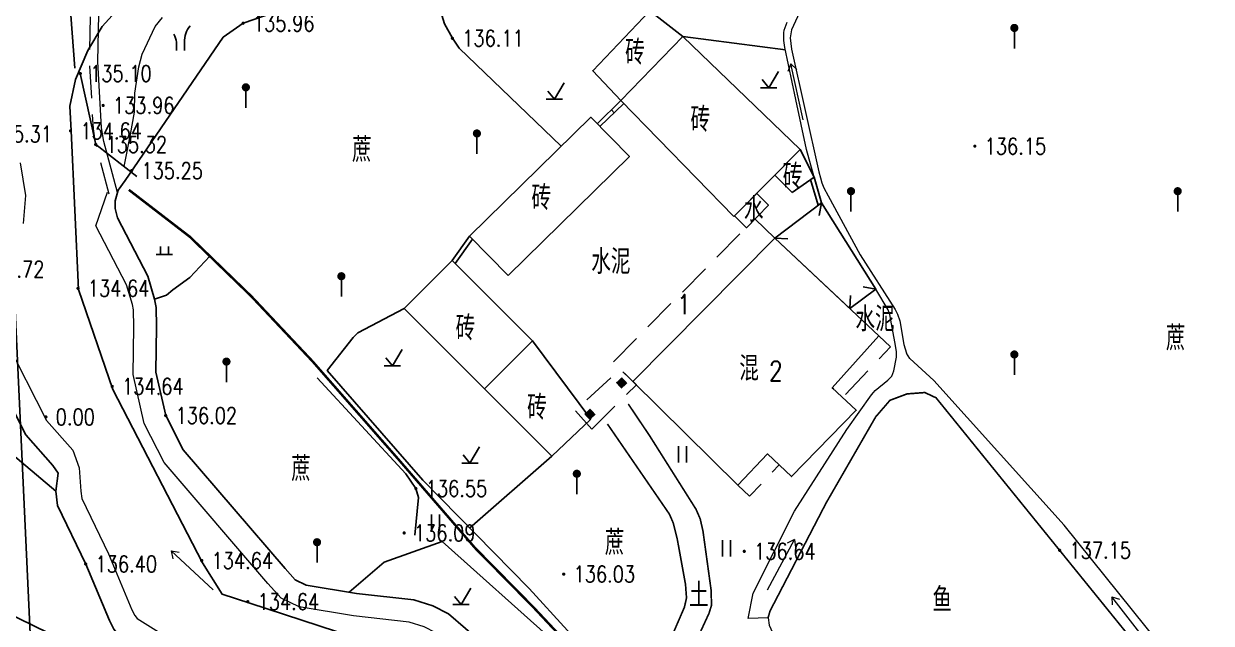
# Model space of a CAD drawing. Extents: x 529262 to 576451, y 2694391 to 2717535.
# Drawn here: x 567263.1 to 567335.8, y 2709511.7 to 2709548.4 of the extents above; entities that cross this region are included whole.
import ezdxf
from ezdxf.enums import TextEntityAlignment as Align
from ezdxf.xclip import XClip

# ---------------------------------------------------------------- set-up
doc = ezdxf.new("R2010")
doc.units = 0
doc.header["$XCLIPFRAME"] = 0
for name, pattern in [('X2', [10, 8, -2]), ('X3', [5, 4, -1]), ('X5', [3, 2, -1])]:
    doc.linetypes.add(name, pattern=pattern)
for name, color, linetype in [('DLDW', 8, 'Continuous'), ('DLSS', 4, 'Continuous'), ('DMTZ', 8, 'Continuous'), ('GCD', 8, 'Continuous'), ('JMD', 8, 'Continuous'), ('PP-COM', 7, 'Continuous'), ('RD-中线', 40, 'Continuous'), ('RD-红线', 7, 'Continuous'), ('ZBTZ', 8, 'Continuous'), ('ZJ', 7, 'Continuous'), ('污水管径标注_W10-', 202, 'Continuous')]:
    doc.layers.add(name, color=color, linetype=linetype)
doc.layers.add('SXSS', color=5, linetype='Continuous', lineweight=0)
doc.styles.add('HZ', font='rs.shx', dxfattribs={"width": 0.8, "bigfont": 'hztxt.shx'})
doc.linetypes.add('10421', pattern='A,2,[150,AAA.SHX,S=0.5,R=0,X=0,Y=0.5],1e-11', length=2)
doc.linetypes.add('1161', pattern='A,0,[149,AAA.SHX,S=0.15,R=0,X=0,Y=0],-1.6', length=1.6)
doc.linetypes.add('842', pattern='A,1.6,[150,AAA.SHX,S=0.8,R=0,X=0,Y=0],1e-11', length=1.6)
doc.linetypes.add('8462', pattern='A,2,[157,AAA.SHX,S=1,R=0,X=0,Y=0.5],1e-09', length=2)

# ---------------------------------------------------------------- blocks, each defined once
blk = doc.blocks.new('A$C19FD0107')
at = {"layer": 'RD-中线', "color": 8, "linetype": 'Continuous', "flags": 128}
for points in [[(-4490.734, 14139.438, 0), (-4490.29, 14139.417)], [(-3818.251, 14086.168, 0), (-3817.74, 14086.169)]]:
    blk.add_lwpolyline(points, format="xyb", dxfattribs=at)
at = {"layer": 'RD-红线', "color": 8}
blk.add_lwpolyline([(-3731.422, 15054.937), (-3731.562, 15057.938), (-3739.692, 15232.677)], dxfattribs=at)
blk = doc.blocks.new('GC200')
at = {"linetype": 'Continuous', "const_width": 0.2, "flags": 128}
blk.add_lwpolyline([(-0.1, 0, 1), (0.1, 0, 1)], format="xyb", close=True, dxfattribs=at)
blk = doc.blocks.new('gc086')
at = {"color": 8}
for p, q in [((0, 0), (7, 0)), ((7, 0), (6.18, 0.57)), ((7, 0), (6.18, -0.57))]:
    blk.add_line(p, q, dxfattribs=at)
blk = doc.blocks.new('gc165')
at = {"color": 8}
blk.add_line((0, 0), (0, 2), dxfattribs=at)
at = {"color": 8, "const_width": 0.5}
blk.add_lwpolyline([(-0.25, 2.5, 1), (0.25, 2.5, 1)], format="xyb", close=True, dxfattribs=at)
blk = doc.blocks.new('gc121')
at = {"color": 8}
for p, q in [((-0.5, -1), (-0.5, 1)), ((0.5, -1), (0.5, 1))]:
    blk.add_line(p, q, dxfattribs=at)
blk = doc.blocks.new('gc246')
at = {"color": 8}
for p, q in [((-0.5, 1), (-0.5, 0)), ((0.5, 1), (0.5, 0))]:
    blk.add_line(p, q, dxfattribs=at)
for centre, radius, start, end in [((3.4, 1.11), 2.91, 139.3312, 182.0887), ((-2.94, 0.81), 2.45, 4.3743, 29.0242)]:
    blk.add_arc(centre, radius, start, end, dxfattribs=at)
blk = doc.blocks.new('gc123')
at = {"color": 8}
for p, q in [((0, 0), (1.2, 2)), ((-1, 0), (1, 0)), ((0, 0), (-0.8, 1))]:
    blk.add_line(p, q, dxfattribs=at)
blk = doc.blocks.new('gc119')
at = {"color": 8}
for p, q in [((-1, 0), (1, 0)), ((-0.5, 1), (-0.5, 0)), ((0.5, 1), (0.5, 0))]:
    blk.add_line(p, q, dxfattribs=at)
blk = doc.blocks.new('gc002')
at = {"color": 8, "const_width": 1}
blk.add_lwpolyline([(-0.5, 0), (0.5, 0)], dxfattribs=at)

msp = doc.modelspace()

# ---------------------------------------------------------------- linework, layer by layer
at = {"layer": 'DLDW', "linetype": '10421', "elevation": 136.296, "flags": 128}
msp.add_lwpolyline([(567306.646, 2709536.627), (567308.004, 2709537.999), (567308.725, 2709537.286), (567307.388, 2709535.893)], close=True, dxfattribs=at)
at = {"layer": 'DLSS', "linetype": 'X3', "const_width": 0.15, "elevation": 136.748, "flags": 128}
msp.add_lwpolyline([(567299.611, 2709507.019), (567294.339, 2709512.644), (567290.766, 2709516.275), (567286.037, 2709521.747), (567280.805, 2709527.72), (567277.062, 2709531.698), (567273.305, 2709535.337), (567269.569, 2709538.216)], dxfattribs=at)
at = {"layer": 'DLSS', "linetype": 'Continuous', "const_width": 0.1, "elevation": 136.316, "flags": 128}
msp.add_lwpolyline([(567300.139, 2709525.101), (567301.44, 2709523.165), (567304.289, 2709518.651), (567304.545, 2709518.059), (567304.714, 2709517.316), (567305.208, 2709513.733), (567305.239, 2709512.776), (567305.081, 2709512.271), (567302.895, 2709507.541), (567301.461, 2709504.782)], dxfattribs=at)
at = {"layer": 'DLSS', "linetype": 'X2', "const_width": 0.1, "elevation": 136.317, "flags": 128}
msp.add_lwpolyline([(567298.867, 2709523.873), (567302.659, 2709518.353), (567302.899, 2709517.8), (567303.139, 2709516.83), (567303.644, 2709514.057), (567303.707, 2709513.22), (567303.577, 2709512.648), (567301.779, 2709508.491), (567300.564, 2709505.867)], dxfattribs=at)
at = {"layer": 'DMTZ', "linetype": '10421', "flags": 128}
for points, elevation in [([(567297.519, 2709505.995), (567295.379, 2709506.861), (567289.144, 2709512.24), (567288.177, 2709512.734), (567287.017, 2709513.097), (567283.506, 2709513.495), (567280.426, 2709514.009), (567279.739, 2709514.337), (567279.127, 2709515.015), (567272.899, 2709522.288), (567271.824, 2709524.389), (567271.213, 2709527.051), (567271.262, 2709529.838), (567271.231, 2709531.005), (567271.142, 2709531.52), (567270.721, 2709532.923), (567268.863, 2709536.501), (567268.721, 2709537.081), (567268.729, 2709537.539), (567268.904, 2709538.187), (567269.342, 2709538.792), (567275.335, 2709547.566), (567276.562, 2709548.422), (567278.412, 2709549.061), (567289.976, 2709550.635), (567291.61, 2709551.113), (567292.923, 2709551.6), (567299.512, 2709555.849), (567301.241, 2709556.88), (567301.686, 2709557.082), (567302.337, 2709557.262), (567305.294, 2709556.794), (567305.815, 2709557.048), (567306.066, 2709557.492), (567306.058, 2709558.232), (567305.414, 2709560.923), (567305.134, 2709562.281), (567304.858, 2709563.393), (567304.822, 2709563.687), (567304.931, 2709563.877), (567305.155, 2709563.944), (567305.233, 2709563.931), (567307.626, 2709563.382)], 136.628), ([(567265.704, 2709553.006), (567266.266, 2709545.675)], 24.551), ([(567266.593, 2709545.34), (567267.54, 2709540.99), (567270.058, 2709539.039)], 24.551), ([(567261.674, 2709536.742), (567260.193, 2709534.003), (567260.031, 2709533.356), (567260.055, 2709532.517), (567260.529, 2709528.586), (567263.261, 2709523.22), (567264.915, 2709521.34), (567265.235, 2709520.852), (567265.09, 2709519.763), (567265.195, 2709518.876), (567266.926, 2709515.297), (567268.373, 2709511.847), (567268.65, 2709511.317), (567269.033, 2709510.813), (567272.025, 2709508.948), (567273.037, 2709508.482), (567273.945, 2709508.265), (567279.067, 2709507.394), (567280.289, 2709507.099), (567283.945, 2709505.78), (567285.123, 2709505.085), (567286.227, 2709504.366), (567287.947, 2709502.568)], 135.446), ([(567260.529, 2709528.586), (567260.755, 2709524.429), (567260.919, 2709523.487), (567261.13, 2709523.088), (567265.09, 2709519.763)], 136.761), ([(567281.716, 2709527.155), (567287.559, 2709520.425), (567294.07, 2709513.79), (567298.759, 2709508.653)], 136.714), ([(567287.08, 2709517.062), (567287.295, 2709519.377), (567287.139, 2709519.919), (567286.528, 2709520.813), (567281.101, 2709526.7)], 136.37)]:
    msp.add_lwpolyline(points, dxfattribs=dict(at, elevation=elevation))
at = {"layer": 'JMD', "linetype": 'Continuous'}
for p, q in [((567299.106, 2709543.121, 136.084), (567299.281, 2709542.942, 136.084)), ((567311.976, 2709537.43), (567311.831, 2709536.643)), ((567309.112, 2709535.265), (567309.911, 2709535.221)), ((567315.299, 2709532.139), (567314.512, 2709532.285)), ((567313.703, 2709530.942), (567313.747, 2709531.74))]:
    msp.add_line(p, q, dxfattribs=at)
at = {"layer": 'JMD', "linetype": 'Continuous', "flags": 128}
for points, elevation in [([(567303.476, 2709547.605), (567301.454, 2709549.181), (567297.97, 2709545.51), (567299.687, 2709543.691)], 136.084), ([(567313.703, 2709530.942), (567315.299, 2709532.139), (567311.976, 2709537.43), (567309.112, 2709535.265)], 143.341), ([(567297.853, 2709524.179), (567295.457, 2709521.9), (567291.33, 2709526.032), (567294.269, 2709528.966)], 136.306)]:
    msp.add_lwpolyline(points, close=True, dxfattribs=dict(at, elevation=elevation))
for points, elevation in [([(567306.609, 2709536.589), (567310.661, 2709540.684), (567303.476, 2709547.605), (567299.687, 2709543.691), (567306.609, 2709536.589)], 136.73), ([(567299.687, 2709543.691), (567298.235, 2709542.265)], 136.084), ([(567299.862, 2709543.513), (567298.41, 2709542.087)], 136.084), ([(567292.791, 2709532.968), (567300.211, 2709540.252), (567297.843, 2709542.664), (567290.423, 2709535.38), (567292.791, 2709532.968)], 136.179), ([(567311.762, 2709537.269), (567311.301, 2709538.841)], 140.433), ([(567311.976, 2709537.43), (567311.518, 2709538.992)], 140.433), ([(567290.423, 2709535.38), (567289.359, 2709533.883)], 136.958), ([(567290.6, 2709535.199), (567289.538, 2709533.704)], 136.958), ([(567306.858, 2709520.118), (567308.668, 2709522.041), (567310.138, 2709520.657), (567314.1, 2709524.712), (567312.63, 2709526.096), (567315.477, 2709529.271), (567309.112, 2709535.265), (567300.426, 2709526.472), (567306.858, 2709520.118)], 136.64), ([(567294.269, 2709528.966), (567291.33, 2709526.032), (567286.42, 2709530.949), (567289.359, 2709533.883), (567294.269, 2709528.966), (567294.269, 2709528.966)], 136.306)]:
    msp.add_lwpolyline(points, dxfattribs=dict(at, elevation=elevation))
msp.add_lwpolyline([(567310.177, 2709538.055), (567311.518, 2709538.992), (567310.661, 2709540.684), (567309.107, 2709539.114)], close=True, dxfattribs=at)
at = {"layer": 'JMD', "linetype": 'X5', "elevation": 136.64, "flags": 128}
for points in [[(567309.112, 2709535.265), (567307.884, 2709536.439), (567299.217, 2709527.667), (567300.426, 2709526.472)], [(567315.477, 2709529.271), (567316.19, 2709528.599), (567313.268, 2709525.495), (567312.63, 2709526.096)], [(567306.858, 2709520.118), (567307.572, 2709519.446), (567309.382, 2709521.369)]]:
    msp.add_lwpolyline(points, dxfattribs=at)
at = {"layer": 'JMD', "linetype": 'X5', "elevation": 137.745, "flags": 128}
msp.add_lwpolyline([(567297.905, 2709523.564), (567300.637, 2709526.264), (567299.652, 2709527.233), (567296.895, 2709524.707)], close=True, dxfattribs=at)
at = {"layer": 'JMD', "linetype": 'Continuous', "flags": 128}
msp.add_lwpolyline([(567267.634, 2709502.568), (567267.775, 2709505.845), (567267.349, 2709509.751), (567254.715, 2709515.911), (567249.605, 2709516.853), (567245.774, 2709518.775), (567243.838, 2709521.575), (567242.932, 2709522.257), (567239.644, 2709523.335)], dxfattribs=at)
at = {"layer": 'SXSS', "color": 8, "linetype": 'Continuous', "flags": 128}
for points in [[(567312.311, 2709552.771), (567310.14, 2709548.013), (567310.043, 2709547.519), (567310.129, 2709546.831), (567311.813, 2709539.328), (567311.904, 2709538.944), (567311.989, 2709538.653), (567312.118, 2709538.342), (567312.375, 2709537.847), (567314.34, 2709534.245), (567316.481, 2709530.891), (567316.631, 2709530.594), (567316.756, 2709530.189), (567317.005, 2709528.74), (567317.169, 2709528.217)], [(567311.518, 2709538.992), (567311.045, 2709540.686), (567310.392, 2709543.74), (567309.735, 2709546.931), (567309.666, 2709547.368), (567309.655, 2709547.827), (567309.678, 2709547.99), (567309.874, 2709548.485)]]:
    msp.add_lwpolyline(points, dxfattribs=at)
at = {"layer": 'SXSS', "color": 8, "linetype": 'X5', "elevation": 134.603, "flags": 128}
msp.add_lwpolyline([(567268.364, 2709537.945), (567267.536, 2709541.083), (567267.402, 2709541.961), (567267.16, 2709546.067), (567267.282, 2709551.856)], dxfattribs=at)
at = {"layer": 'SXSS', "color": 8, "linetype": '842', "elevation": 134.603, "flags": 128}
msp.add_lwpolyline([(567268.866, 2709538.045), (567268.026, 2709541.186), (567267.9, 2709542.013), (567267.661, 2709546.076), (567267.782, 2709551.845)], dxfattribs=at)
at = {"layer": 'SXSS', "color": 8, "linetype": 'Continuous', "flags": 128}
for points, elevation in [([(567269.291, 2709539.638), (567269.667, 2709541.615), (567269.905, 2709542.979), (567269.939, 2709544.138), (567270.18, 2709545.753), (567270.392, 2709546.532), (567271.173, 2709548.211), (567271.623, 2709548.775)], 136.628), ([(567262.92, 2709539.874), (567263.247, 2709537.875), (567263.09, 2709536.151)], 135.446), ([(567295.892, 2709502.568), (567295.721, 2709505.237), (567295.168, 2709506.162), (567288.364, 2709511.08), (567287.651, 2709511.444), (567286.729, 2709511.732), (567283.313, 2709512.12), (567280.004, 2709512.672), (567278.893, 2709513.203), (567278.084, 2709514.098), (567271.738, 2709521.51), (567270.509, 2709523.91), (567269.822, 2709526.906), (567269.874, 2709529.832), (567269.846, 2709530.867), (567269.788, 2709531.201), (567269.429, 2709532.399), (567267.555, 2709536.009), (567268.265, 2709538.072)], 136.628), ([(567308.697, 2709511.995), (567307.474, 2709511.964), (567307.779, 2709513.508), (567310.316, 2709518.529), (567313.528, 2709523.537), (567315.037, 2709525.653), (567315.162, 2709525.81), (567315.265, 2709525.921), (567316.038, 2709526.561), (567316.269, 2709526.81), (567316.393, 2709527.134), (567316.558, 2709527.97), (567316.554, 2709528.317), (567316.454, 2709528.909), (567316.247, 2709530.009), (567316.155, 2709530.576), (567316.056, 2709530.873), (567315.299, 2709532.139)], 137.001), ([(567262.012, 2709529.037), (567264.534, 2709524.084), (567266.133, 2709522.267), (567266.531, 2709521.196), (567266.628, 2709519.752), (567266.681, 2709519.31), (567268.318, 2709515.925), (567269.756, 2709512.497), (567269.943, 2709512.138), (567270.079, 2709511.96), (567272.751, 2709510.294), (567273.538, 2709509.932), (567274.25, 2709509.762), (567279.374, 2709508.89), (567280.729, 2709508.564), (567284.598, 2709507.168), (567285.927, 2709506.383), (567287.209, 2709505.549), (567290.406, 2709502.401)], 135.446), ([(567338.421, 2709506.406), (567333.255, 2709509.844), (567332.679, 2709510.382), (567326.832, 2709517.687), (567318.84, 2709526.534), (567317.387, 2709527.882), (567317.169, 2709528.217)], 136.858)]:
    msp.add_lwpolyline(points, dxfattribs=dict(at, elevation=elevation))
at = {"layer": 'SXSS', "color": 8, "linetype": '8462', "const_width": 0.1, "elevation": 137.248, "flags": 128}
for points in [[(567331.168, 2709510.432), (567326.547, 2709516.137), (567318.983, 2709525.478), (567318.299, 2709525.8), (567317.212, 2709525.718), (567316.163, 2709525.326), (567315.29, 2709524.314), (567312.26, 2709519.049)], [(567312.26, 2709519.049), (567308.818, 2709512.417), (567308.697, 2709511.995)]]:
    msp.add_lwpolyline(points, dxfattribs=at)
at = {"layer": 'SXSS', "color": 8, "linetype": '10421', "elevation": 137.248, "flags": 128}
msp.add_lwpolyline([(567308.697, 2709511.995), (567308.758, 2709511.557), (567308.976, 2709511.104), (567309.208, 2709510.774), (567309.443, 2709510.542), (567309.676, 2709510.337), (567312.75, 2709508.272), (567319.067, 2709504.304), (567319.845, 2709503.97), (567320.444, 2709503.935), (567323.806, 2709504.655), (567324.449, 2709504.697), (567325.042, 2709504.637), (567325.478, 2709504.547), (567327.958, 2709504.113), (567328.328, 2709504.154), (567328.608, 2709504.404), (567328.949, 2709504.963), (567331.018, 2709507.64), (567331.476, 2709508.479), (567331.536, 2709508.917), (567331.559, 2709509.5), (567331.493, 2709509.73), (567331.168, 2709510.432)], dxfattribs=at)
at = {"layer": 'ZBTZ', "linetype": '1161', "flags": 128}
for points, elevation in [([(567288.289, 2709550.405), (567288.893, 2709548.384), (567289.374, 2709547.499), (567289.785, 2709546.897), (567296.034, 2709540.889)], 136.628), ([(567303.476, 2709547.605), (567309.765, 2709546.783)], 136.084), ([(567271.142, 2709531.52), (567271.871, 2709531.755), (567272.257, 2709532.095), (567273.3, 2709532.843), (567274.52, 2709534.16)], 135.958), ([(567286.42, 2709530.949), (567283.591, 2709529.457), (567283.294, 2709529.168), (567281.716, 2709527.155)], 136.306), ([(567295.457, 2709521.9), (567290.43, 2709517.499)], 136.297), ([(567294.048, 2709508.009), (567295.495, 2709510.623), (567288.749, 2709516.684), (567285.2, 2709515.403), (567283.061, 2709513.569)], 136.628)]:
    msp.add_lwpolyline(points, dxfattribs=dict(at, elevation=elevation))
at = {"layer": '污水管径标注_W10-'}
msp.add_lwpolyline([(567283.338, 2709510.826), (567276.974, 2709512.901), (567275.274, 2709513.456), (567274.082, 2709515.36), (567268.591, 2709525.992), (567266.481, 2709532.105), (567266.031, 2709541.834), (567265.96, 2709543.35), (567266.299, 2709544.966), (567267.055, 2709546.751), (567267.935, 2709548.217), (567269.14, 2709549.554)], dxfattribs=at)

# ---------------------------------------------------------------- block references
at = {"layer": 'GCD', "linetype": 'Continuous'}
ref = msp.add_blockref('GC200', (567276.562, 2709548.422, 135.959), dxfattribs=dict(at, xscale=0.5, yscale=0.5, zscale=0.5))
ref.add_attrib('height', '135.96', dxfattribs={"linetype": 'Continuous', "height": 1, "style": 'HZ', "width": 0.8}).set_placement((567277.162, 2709548.422, 135.959), align=Align.MIDDLE_LEFT)
ref = msp.add_blockref('GC200', (567289.374, 2709547.499, 136.106), dxfattribs=dict(at, xscale=0.5, yscale=0.5, zscale=0.5))
ref.add_attrib('height', '136.11', dxfattribs={"linetype": 'Continuous', "height": 1, "style": 'HZ', "width": 0.8}).set_placement((567289.974, 2709547.499, 136.106), align=Align.MIDDLE_LEFT)
ref = msp.add_blockref('GC200', (567266.593, 2709545.34, 135.098), dxfattribs=dict(at, xscale=0.5, yscale=0.5, zscale=0.5))
ref.add_attrib('height', '135.10', dxfattribs={"linetype": 'Continuous', "height": 1, "style": 'HZ', "width": 0.8}).set_placement((567267.193, 2709545.34, 135.098), align=Align.MIDDLE_LEFT)
ref = msp.add_blockref('GC200', (567267.994, 2709543.385, 133.958), dxfattribs=dict(at, xscale=0.5, yscale=0.5, zscale=0.5))
ref.add_attrib('height', '133.96', dxfattribs={"linetype": 'Continuous', "height": 1, "style": 'HZ', "width": 0.8}).set_placement((567268.594, 2709543.385, 133.958), align=Align.MIDDLE_LEFT)
ref = msp.add_blockref('GC200', (567260.497, 2709541.634, 135.306), dxfattribs=dict(at, xscale=0.5, yscale=0.5, zscale=0.5))
ref.add_attrib('height', '135.31', dxfattribs={"linetype": 'Continuous', "height": 1, "style": 'HZ', "width": 0.8}).set_placement((567261.097, 2709541.634, 135.306), align=Align.MIDDLE_LEFT)
ref = msp.add_blockref('GC200', (567265.996, 2709541.827, 134.64), dxfattribs=dict(at, xscale=0.5, yscale=0.5, zscale=0.5))
ref.add_attrib('height', '134.64', dxfattribs={"linetype": 'Continuous', "height": 1, "style": 'HZ', "width": 0.8}).set_placement((567266.596, 2709541.827, 134.64), align=Align.MIDDLE_LEFT)
ref = msp.add_blockref('GC200', (567267.54, 2709540.99, 135.315), dxfattribs=dict(at, xscale=0.5, yscale=0.5, zscale=0.5))
ref.add_attrib('height', '135.32', dxfattribs={"linetype": 'Continuous', "height": 1, "style": 'HZ', "width": 0.8}).set_placement((567268.14, 2709540.99, 135.315), align=Align.MIDDLE_LEFT)
ref = msp.add_blockref('GC200', (567321.357, 2709540.889, 136.146), dxfattribs=dict(at, xscale=0.5, yscale=0.5, zscale=0.5))
ref.add_attrib('height', '136.15', dxfattribs={"linetype": 'Continuous', "height": 1, "style": 'HZ', "width": 0.8}).set_placement((567321.957, 2709540.889, 136.146), align=Align.MIDDLE_LEFT)
ref = msp.add_blockref('GC200', (567269.735, 2709539.39, 135.249), dxfattribs=dict(at, xscale=0.5, yscale=0.5, zscale=0.5))
ref.add_attrib('height', '135.25', dxfattribs={"linetype": 'Continuous', "height": 1, "style": 'HZ', "width": 0.8}).set_placement((567270.335, 2709539.39, 135.249), align=Align.MIDDLE_LEFT)
ref = msp.add_blockref('GC200', (567260.031, 2709533.356, 136.723), dxfattribs=dict(at, xscale=0.5, yscale=0.5, zscale=0.5))
ref.add_attrib('height', '136.72', dxfattribs={"linetype": 'Continuous', "height": 1, "style": 'HZ', "width": 0.8}).set_placement((567260.631, 2709533.356, 136.723), align=Align.MIDDLE_LEFT)
ref = msp.add_blockref('GC200', (567266.456, 2709532.184, 134.64), dxfattribs=dict(at, xscale=0.5, yscale=0.5, zscale=0.5))
ref.add_attrib('height', '134.64', dxfattribs={"linetype": 'Continuous', "height": 1, "style": 'HZ', "width": 0.8}).set_placement((567267.056, 2709532.184, 134.64), align=Align.MIDDLE_LEFT)
ref = msp.add_blockref('GC200', (567268.548, 2709526.174, 134.64), dxfattribs=dict(at, xscale=0.5, yscale=0.5, zscale=0.5))
ref.add_attrib('height', '134.64', dxfattribs={"linetype": 'Continuous', "height": 1, "style": 'HZ', "width": 0.8}).set_placement((567269.148, 2709526.174, 134.64), align=Align.MIDDLE_LEFT)
ref = msp.add_blockref('GC200', (567264.489, 2709524.305), dxfattribs=dict(at, xscale=0.5, yscale=0.5, zscale=0.5))
ref.add_attrib('height', '0.00', dxfattribs={"linetype": 'Continuous', "height": 1, "style": 'HZ', "width": 0.8}).set_placement((567265.089, 2709524.305), align=Align.MIDDLE_LEFT)
ref = msp.add_blockref('GC200', (567271.824, 2709524.389, 136.021), dxfattribs=dict(at, xscale=0.5, yscale=0.5, zscale=0.5))
ref.add_attrib('height', '136.02', dxfattribs={"linetype": 'Continuous', "height": 1, "style": 'HZ', "width": 0.8}).set_placement((567272.424, 2709524.389, 136.021), align=Align.MIDDLE_LEFT)
ref = msp.add_blockref('GC200', (567287.139, 2709519.919, 136.548), dxfattribs=dict(at, xscale=0.5, yscale=0.5, zscale=0.5))
ref.add_attrib('height', '136.55', dxfattribs={"linetype": 'Continuous', "height": 1, "style": 'HZ', "width": 0.8}).set_placement((567287.739, 2709519.919, 136.548), align=Align.MIDDLE_LEFT)
ref = msp.add_blockref('GC200', (567286.42, 2709517.199, 136.085), dxfattribs=dict(at, xscale=0.5, yscale=0.5, zscale=0.5))
ref.add_attrib('height', '136.09', dxfattribs={"linetype": 'Continuous', "height": 1, "style": 'HZ', "width": 0.8}).set_placement((567287.02, 2709517.199, 136.085), align=Align.MIDDLE_LEFT)
ref = msp.add_blockref('GC200', (567274.03, 2709515.507, 134.64), dxfattribs=dict(at, xscale=0.5, yscale=0.5, zscale=0.5))
ref.add_attrib('height', '134.64', dxfattribs={"linetype": 'Continuous', "height": 1, "style": 'HZ', "width": 0.8}).set_placement((567274.63, 2709515.507, 134.64), align=Align.MIDDLE_LEFT)
ref = msp.add_blockref('GC200', (567307.241, 2709516.074, 136.639), dxfattribs=dict(at, xscale=0.5, yscale=0.5, zscale=0.5))
ref.add_attrib('height', '136.64', dxfattribs={"linetype": 'Continuous', "height": 1, "style": 'HZ', "width": 0.8}).set_placement((567307.841, 2709516.074, 136.639), align=Align.MIDDLE_LEFT)
ref = msp.add_blockref('GC200', (567326.547, 2709516.137, 137.153), dxfattribs=dict(at, xscale=0.5, yscale=0.5, zscale=0.5))
ref.add_attrib('height', '137.15', dxfattribs={"linetype": 'Continuous', "height": 1, "style": 'HZ', "width": 0.8}).set_placement((567327.147, 2709516.137, 137.153), align=Align.MIDDLE_LEFT)
ref = msp.add_blockref('GC200', (567266.926, 2709515.297, 136.399), dxfattribs=dict(at, xscale=0.5, yscale=0.5, zscale=0.5))
ref.add_attrib('height', '136.40', dxfattribs={"linetype": 'Continuous', "height": 1, "style": 'HZ', "width": 0.8}).set_placement((567267.526, 2709515.297, 136.399), align=Align.MIDDLE_LEFT)
ref = msp.add_blockref('GC200', (567296.19, 2709514.678, 136.03), dxfattribs=dict(at, xscale=0.5, yscale=0.5, zscale=0.5))
ref.add_attrib('height', '136.03', dxfattribs={"linetype": 'Continuous', "height": 1, "style": 'HZ', "width": 0.8}).set_placement((567296.79, 2709514.678, 136.03), align=Align.MIDDLE_LEFT)
ref = msp.add_blockref('GC200', (567276.849, 2709512.989, 134.64), dxfattribs=dict(at, xscale=0.5, yscale=0.5, zscale=0.5))
ref.add_attrib('height', '134.64', dxfattribs={"linetype": 'Continuous', "height": 1, "style": 'HZ', "width": 0.8}).set_placement((567277.449, 2709512.989, 134.64), align=Align.MIDDLE_LEFT)
at = {"layer": 'JMD', "linetype": 'Continuous', "xscale": 0.4999999998656361, "yscale": 0.4999999998656361, "zscale": 0.4999999998656361, "rotation": 312.8863423876232}
for p in [(567299.736, 2709526.389), (567297.793, 2709524.469)]:
    msp.add_blockref('gc002', p, dxfattribs=at)
at = {"layer": 'PP-COM'}
ref = msp.add_blockref('A$C19FD0107', (570997.993, 2694390.603), dxfattribs=at)
XClip(ref).set_block_clipping_path([(-9366.4383134884, 14428.6043910822), (-3328.4480743363, 17452.7484863754)])
at = {"layer": 'SXSS', "color": 8, "linetype": 'Continuous'}
for p, xscale, yscale, zscale, rotation in [((567310.844, 2709542.506), 0.4999999998916633, 0.4999999998916633, 0.4999999998916633, 102.38368744995), ((567308.672, 2709513.72), 0.4999999999923259, 0.4999999999923259, 0.4999999999923259, 61.94949761523117), ((567274.727, 2709513.723), 0.5000000000000433, 0.5000000000000433, 0.5000000000000433, 137.3247078708116), ((567331.893, 2709510.536), 0.5000000001536457, 0.5000000001536457, 0.5000000001536457, 128.053780870721)]:
    msp.add_blockref('gc086', p, dxfattribs=dict(at, xscale=xscale, yscale=yscale, zscale=zscale, rotation=rotation))
at = {"layer": 'ZBTZ', "linetype": 'Continuous', "xscale": 0.5, "yscale": 0.5}
for name, p in [('gc246', (567272.727, 2709546.754)), ('gc165', (567323.776, 2709546.882)), ('gc123', (567308.741, 2709544.472)), ('gc165', (567276.731, 2709543.244)), ('gc123', (567295.623, 2709543.762)), ('gc165', (567290.875, 2709540.42)), ('gc165', (567313.776, 2709536.882)), ('gc165', (567333.776, 2709536.882)), ('gc119', (567271.747, 2709534.249)), ('gc165', (567282.578, 2709531.674)), ('gc123', (567285.698, 2709527.43)), ('gc165', (567323.776, 2709526.882)), ('gc165', (567275.544, 2709526.445)), ('gc121', (567303.464, 2709522.01)), ('gc123', (567290.442, 2709521.484)), ('gc165', (567296.992, 2709519.576)), ('gc121', (567288.344, 2709517.837)), ('gc165', (567281.09, 2709515.382)), ('gc121', (567306.152, 2709516.26)), ('gc123', (567289.911, 2709512.814))]:
    msp.add_blockref(name, p, dxfattribs=at)

# ---------------------------------------------------------------- texts
at = {"layer": 'DLDW', "linetype": '10421', "style": 'HZ', "width": 0.8}
msp.add_text('水', height=1.5, dxfattribs=at).set_placement((567307.821, 2709537.081), align=Align.MIDDLE)
at = {"layer": 'JMD', "linetype": 'Continuous', "style": 'HZ', "width": 0.8}
for s, height, p in [('砖', 1.5, (567301.148, 2709546.64)), ('砖', 1.5, (567305.152, 2709542.525)), ('砖', 1.5, (567310.802, 2709539.046)), ('砖', 1.5, (567295.416, 2709537.731)), ('1', 1.2, (567303.957, 2709531.202)), ('砖', 1.5, (567290.772, 2709529.753)), ('混', 1.5, (567308.136, 2709527.277)), ('2', 1.2, (567309.587, 2709527.125)), ('砖', 1.5, (567295.15, 2709524.889))]:
    msp.add_text(s, height=height, dxfattribs=at).set_placement(p, align=Align.MIDDLE_RIGHT)
at = {"layer": 'SXSS', "color": 8, "linetype": 'Continuous', "style": 'HZ', "width": 0.8}
msp.add_text('鱼', height=1.5, dxfattribs=at).set_placement((567319.356, 2709513.183), align=Align.MIDDLE)
at = {"layer": 'ZBTZ', "linetype": 'Continuous', "style": 'HZ', "width": 0.8}
for s, p in [('蔗', (567283.831, 2709540.75)), ('水泥', (567299.075, 2709533.893)), ('水泥', (567315.247, 2709530.375)), ('蔗', (567333.657, 2709529.211)), ('蔗', (567280.112, 2709521.206)), ('蔗', (567299.31, 2709516.681))]:
    msp.add_text(s, height=1.5, dxfattribs=at).set_placement(p, align=Align.MIDDLE)
at = {"layer": 'ZJ', "color": 8, "linetype": 'Continuous', "style": 'HZ', "width": 0.8}
msp.add_text('土', height=1.5, dxfattribs=at).set_placement((567304.462, 2709513.461), align=Align.MIDDLE)

doc.saveas('drawing.dxf')
